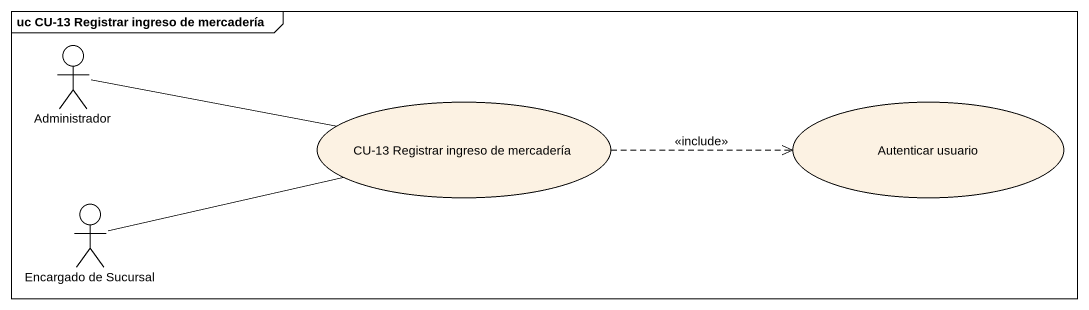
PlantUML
@startuml
mainframe uc CU-13 Registrar ingreso de mercadería
actor Administrador
usecase "CU-13 Registrar ingreso de mercadería" as CU_13_Registrar_ingreso_de
usecase "Autenticar usuario" as Autenticar_usuario
actor "Encargado de Sucursal" as Encargado_de_Sucursal
Administrador -right- CU_13_Registrar_ingreso_de
CU_13_Registrar_ingreso_de .right.> Autenticar_usuario : <<include>>
Encargado_de_Sucursal -right- CU_13_Registrar_ingreso_de
@enduml
